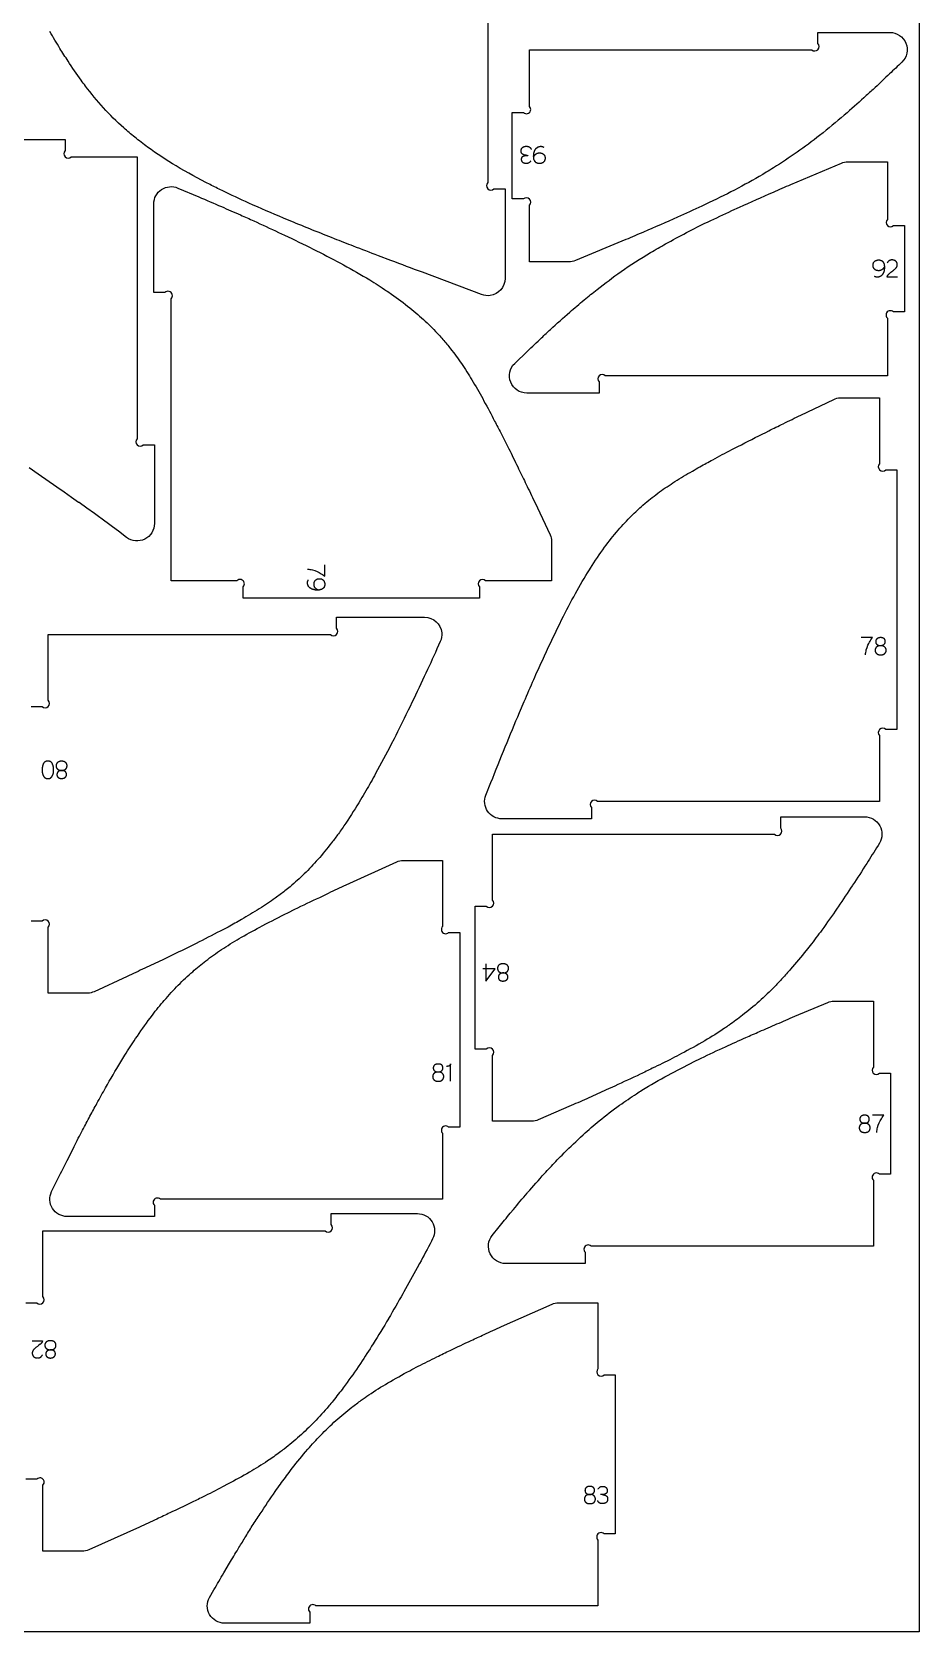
# Model space of a CAD drawing. Header units: millimetres. Extents: x 129 to 4060, y -1224 to 1216.
# Drawn here: x 2089 to 2704, y -1224 to -114 of the extents above; entities that cross this region are included whole.
import ezdxf

# ---------------------------------------------------------------- set-up
doc = ezdxf.new("R2010")
doc.units = ezdxf.units.MM
for name, color, linetype, true_color in [('cnc kesim', 7, 'Continuous', 0xff7300), ('Layer 01', 7, 'Continuous', 0x000000), ('çizim', 7, 'Continuous', 0x0500ff)]:
    doc.layers.add(name, color=color, linetype=linetype, true_color=true_color)

msp = doc.modelspace()

# ---------------------------------------------------------------- linework, layer by layer
at = {"layer": 'cnc kesim'}
for points in [[(2405.2, -22.5), (2405.2, -218.2, 1), (2409.5, -222.5), (2417.2, -222.5), (2417.2, -284.8, -0.374344), (2406.9, -296.7, -0.125253), (2401, -296), (2359.9, -280.5, -0.001109), (2338, -272.3), (2329.3, -269, -0.001224), (2312.1, -262.4, -0.001011), (2298.8, -257.2, -0.004603), (2268.6, -245), (2263.4, -242.9, -0.006524), (2239.4, -232.5, -0.008081), (2220.9, -223.8, -0.003645), (2212.5, -219.6, -0.017192), (2189, -206.7, -0.021793), (2169.2, -193.6, -0.012777), (2160.3, -186.7, -0.012479), (2152.6, -180.3, -0.026914), (2138.6, -166.3, -0.022927), (2126.1, -151.2, -0.005172), (2123.1, -147.2, -0.011747), (2114, -133.9, -0.006205), (2108.4, -125.1, -0.006274), (2101.4, -113.4, -0.004756)], [(1993.8, -188.3), (2111.9, -188.3), (2111.9, -196, 1), (2116.2, -200.3), (2161.9, -200.3), (2161.9, -396, 1), (2166.2, -400.3), (2173.9, -400.3), (2173.9, -454.9, -0.284529), (2167.2, -465.7, -0.286937), (2154.6, -464.5), (2153.7, -463.8), (2148.7, -460), (2148.4, -459.7), (2143, -455.7), (2137.7, -451.8), (2135.2, -450), (2132.3, -447.9), (2127, -444.2), (2121.7, -440.4), (2121.3, -440.2), (2116.5, -436.8), (2111.4, -433.2), (2106.3, -429.7), (2093.3, -420.6), (2087, -416.3)], [(2088.3, -581.9), (2096, -581.9, 1), (2100.3, -577.6), (2100.3, -531.9), (2296, -531.9, 1), (2300.3, -527.6), (2300.3, -519.9), (2361.4, -519.9, -0.38868), (2373.3, -530.8, -0.129722), (2372.3, -536.8), (2370, -542, -0.002596), (2361.2, -561.1), (2360, -563.6, -0.00387), (2350.1, -584.4), (2349.6, -585.4, -0.004435), (2340.2, -604.3), (2338.3, -608, -0.007462), (2327.4, -628.5, -0.005824), (2320.7, -640.4, -0.003099), (2316.9, -646.8, -0.012835), (2306.7, -662.9, -0.007906), (2301.6, -670.2, -0.007685), (2296.9, -676.5, -0.017793), (2287.4, -688.1, -0.01882), (2277.9, -698.1, -0.018794), (2268.1, -707, -0.006571), (2264.5, -709.9, -0.011812), (2257.8, -714.9, -0.015918), (2246.7, -722.4, -0.01163), (2234.3, -729.8, -0.006956), (2225, -735), (2219.6, -737.8, -0.005157), (2202.9, -746.4), (2201.5, -747.1, -0.004071), (2179.3, -757.9), (2179.2, -758, -0.001591), (2167.2, -763.6, -0.001285), (2154.9, -769.4), (2132.1, -779.9, -0.109236), (2127.7, -780.9), (2100.3, -780.9), (2100.3, -735.1, 1), (2096, -730.9), (2088.3, -730.9)], [(2084.6, -995.9), (2092.3, -995.9, 1), (2096.6, -991.6), (2096.6, -945.9), (2292.3, -945.9, 1), (2296.6, -941.6), (2296.6, -933.9), (2356.4, -933.9, -0.564663), (2367, -951.5), (2366.2, -953, -0.002925), (2357.9, -968.6), (2356.3, -971.6, -0.003991), (2347, -988.3), (2346.3, -989.6, -0.005293), (2336.4, -1006.7), (2336.3, -1007, -0.006933), (2325.7, -1024.3, -0.007379), (2316.9, -1037.9), (2315.3, -1040.3, -0.011791), (2305, -1054.8, -0.010538), (2297.9, -1063.9, -0.004434), (2294.9, -1067.5, -0.017126), (2284.8, -1078.7, -0.018076), (2274.6, -1088.5, -0.01795), (2263.9, -1097.4, -0.005031), (2260.8, -1099.7, -0.012481), (2252.5, -1105.6, -0.014789), (2239.8, -1113.5, -0.011615), (2225.2, -1121.6), (2221.2, -1123.7, -0.004794), (2207.3, -1130.8, -0.002382), (2199.1, -1134.8, -0.003066), (2184.7, -1141.7, -0.001539), (2175.6, -1146, -0.002192), (2163.5, -1151.6), (2128.4, -1167.3, -0.106018), (2123.9, -1168.3), (2096.6, -1168.3), (2096.6, -1122.5, 1), (2092.3, -1118.3), (2084.6, -1118.3)]]:
    msp.add_lwpolyline(points, format="xyb", dxfattribs=at)
for points in [[(2684.2, -114, -0.675514), (2692.6, -134.6, -0.001533), (2684, -142.8, -0.002628), (2674.1, -152.1, -0.002092), (2667.9, -157.8, -0.005603), (2654.6, -169.7, -0.010207), (2638, -183.6), (2635.5, -185.5, -0.027634), (2603.5, -208, -0.004233), (2598.5, -211.1, -0.023345), (2558.9, -232.1), (2553.8, -234.5, -0.004659), (2536.8, -242.3, -0.004257), (2513.3, -252.6, -0.001106), (2501.1, -257.8), (2466.1, -272.4, -0.098541), (2461.5, -273.3), (2434.2, -273.3), (2434.2, -233.9, 1), (2430, -229.6), (2422.2, -229.6), (2422.2, -169.6), (2430, -169.6, 1), (2434.2, -165.4), (2434.2, -126), (2630, -126, 1), (2634.2, -121.7), (2634.2, -114)], [(2486.7, -352.3, 1), (2482.5, -356.5), (2482.5, -364.3), (2432.3, -364.3, -0.674153), (2423.9, -343.7), (2432.7, -335.2, -0.003949), (2442.6, -325.9, -0.002148), (2448.7, -320.2, -0.005795), (2462.1, -308.2, -0.00609), (2472.1, -299.7, -0.006776), (2481.2, -292.4, -0.014278), (2497.7, -280, -0.017535), (2518.2, -266.8, -0.007412), (2528.6, -260.8, -0.014992), (2557.8, -245.6, -0.004866), (2574.7, -237.7), (2579.9, -235.3, -0.003941), (2603.4, -224.8, -0.00105), (2615.6, -219.5), (2650.6, -204.7, -0.100213), (2655.2, -203.8), (2682.5, -203.8), (2682.5, -243.8, 1), (2686.7, -248), (2694.5, -248), (2694.5, -308), (2686.7, -308, 1), (2682.5, -312.3), (2682.5, -352.3)], [(2173.5, -233, -0.536866), (2190.2, -222), (2204.7, -228.1, -0.002178), (2220.4, -234.9, -0.001757), (2233.6, -240.7, -0.001474), (2242.8, -244.8, -0.00333), (2260.1, -252.8), (2264.2, -254.7, -0.006405), (2284.1, -264.4, -0.007678), (2303, -274.2), (2305.1, -275.4, -0.011939), (2323.3, -285.8, -0.011312), (2334.9, -293.3, -0.004767), (2338.5, -295.7, -0.016977), (2351.2, -305.2, -0.018881), (2361.9, -314.5, -0.019443), (2371.2, -323.9, -0.012883), (2376.8, -330.3, -0.006026), (2379.4, -333.6, -0.017444), (2387, -343.9, -0.014214), (2394.2, -355.2, -0.009718), (2401.7, -368.1), (2402.6, -369.9, -0.005976), (2410, -383.8, -0.002155), (2414.3, -392, -0.002511), (2419.9, -403, -0.002217), (2426, -415.6, -0.001478), (2431.3, -426.5), (2431.9, -427.7, -0.00138), (2437.8, -440), (2448.5, -462.8, -0.108598), (2449.5, -467.2), (2449.5, -494.6), (2403.7, -494.6, 1), (2399.5, -498.9), (2399.5, -506.6), (2235.5, -506.6), (2235.5, -498.9, 1), (2231.2, -494.6), (2185.5, -494.6), (2185.5, -298.9, 1), (2181.2, -294.6), (2173.5, -294.6)], [(2415.1, -659.9, -0.529911), (2403.9, -643.4), (2407.4, -634.7, -0.002281), (2417.4, -609.9), (2417.4, -609.9, -0.002693), (2427.3, -586), (2430.5, -578.5, -0.003908), (2437.2, -563.1, -0.00304), (2443.1, -550, -0.007627), (2455, -524.9), (2456.7, -521.4, -0.010356), (2466.1, -503.5, -0.013094), (2475.8, -487), (2476.5, -485.8, -0.018198), (2486.3, -471.4, -0.019344), (2495.7, -459.5, -0.020261), (2505, -449.5, -0.016763), (2512.8, -442.2), (2514.5, -440.8, -0.018386), (2524.4, -433, -0.015717), (2535.1, -425.8, -0.0113), (2547.2, -418.5, -0.001969), (2552.4, -415.5, -0.003466), (2561.4, -410.6, -0.003971), (2574.5, -403.6), (2578.8, -401.4, -0.003713), (2598.1, -391.6), (2600.2, -390.5, -0.001672), (2610.2, -385.6, -0.001186), (2622.5, -379.6), (2645.3, -368.7, -0.110569), (2649.7, -367.6), (2677.1, -367.6), (2677.1, -413.4, 1), (2681.4, -417.6), (2689.1, -417.6), (2689.1, -597.9), (2681.4, -597.9, 1), (2677.1, -602.1), (2677.1, -647.9), (2481.4, -647.9, 1), (2477.1, -652.1), (2477.1, -659.9)], [(2604.2, -670.5, 1), (2608.5, -666.3), (2608.5, -658.5), (2666.7, -658.5, -0.587342), (2677, -676.9, -0.002397), (2669.1, -689.4), (2668.2, -690.9, -0.004093), (2658.4, -706), (2658.2, -706.3, -0.004967), (2648.4, -721), (2647.7, -722, -0.00713), (2637, -737.1, -0.0068), (2628.9, -747.9), (2626.2, -751.3, -0.01174), (2615.4, -764.3, -0.0079), (2609.8, -770.6, -0.007727), (2604.6, -776.1, -0.016448), (2593.5, -786.7, -0.017396), (2582, -796.3, -0.012876), (2572.7, -803.1, -0.003909), (2569.6, -805.3, -0.01569), (2555.8, -814, -0.012205), (2539.6, -822.9, -0.00309), (2533.2, -826.3, -0.004876), (2519.4, -833.1, -0.002171), (2511, -837.2, -0.003911), (2493.3, -845.4), (2487.5, -848.1, -0.002558), (2475.4, -853.5, -0.001113), (2463.1, -859), (2440.3, -868.9, -0.102522), (2435.9, -869.8), (2408.5, -869.8), (2408.5, -824.1, 1), (2404.2, -819.8), (2396.5, -819.8), (2396.5, -720.5), (2404.2, -720.5, 1), (2408.5, -716.3), (2408.5, -670.5)], [(2178.1, -924, 1), (2173.9, -928.2), (2173.9, -936), (2113.4, -936, -0.554609), (2102.6, -918.7), (2107, -909.8, -0.002574), (2114.2, -895.4), (2118.2, -887.4, -0.00362), (2124.1, -876, -0.002345), (2129.2, -866.3, -0.002492), (2134, -857.5, -0.003661), (2140, -846.6, -0.007656), (2150.6, -828.7), (2153.5, -823.9, -0.007686), (2160.9, -812.5, -0.012957), (2170.9, -798.2), (2172.5, -796.1, -0.013996), (2180.8, -785.9, -0.017797), (2190.5, -775.3, -0.018584), (2200.5, -766, -0.016159), (2209.6, -758.5), (2210.9, -757.5, -0.016528), (2222, -749.7, -0.013894), (2234.4, -742.1, -0.009591), (2248.8, -734.2), (2249.2, -734, -0.006488), (2266.5, -725.1), (2271.3, -722.7, -0.003705), (2288.6, -714.4), (2294.8, -711.4, -0.002681), (2307, -705.8), (2342.1, -689.8, -0.105498), (2346.5, -688.8), (2373.9, -688.8), (2373.9, -734.6, 1), (2378.1, -738.8), (2385.9, -738.8), (2385.9, -874), (2378.1, -874, 1), (2373.9, -878.2), (2373.9, -924)], [(2417.7, -968.6, -0.287557), (2406.9, -961.8, -0.288505), (2408.3, -949.1), (2413.1, -943.2, -0.004073), (2420.8, -933.7), (2423, -931.1, -0.00527), (2432.6, -919.7), (2432.9, -919.4, -0.006713), (2444.5, -906.2, -0.005694), (2452.4, -897.8, -0.003637), (2456.8, -893.3, -0.011446), (2469.5, -881), (2471.4, -879.2, -0.012858), (2482.6, -869.5, -0.016182), (2496.7, -858.7, -0.012807), (2508.5, -850.7, -0.003481), (2512.2, -848.3, -0.015614), (2530.4, -837.8, -0.009494), (2548.1, -828.6), (2553.2, -826.1, -0.005059), (2570.2, -818.1, -0.002879), (2584.4, -811.7, -0.001514), (2593.7, -807.6, -0.001515), (2605.9, -802.3, -0.001077), (2618.2, -797), (2641.1, -787.3, -0.099687), (2645.4, -786.5), (2672.8, -786.5), (2672.8, -832.2, 1), (2677, -836.5), (2684.8, -836.5), (2684.8, -906.6), (2677, -906.6, 1), (2672.8, -910.8), (2672.8, -956.6), (2477, -956.6, 1), (2472.8, -960.8), (2472.8, -968.6)], [(2286, -1206.3, 1), (2281.7, -1210.6), (2281.7, -1218.3), (2222.6, -1218.3, -0.267193), (2212.2, -1212.3, -0.268236), (2212.2, -1200.4), (2215.2, -1195.1, -0.002108), (2222, -1183.4), (2226, -1176.7, -0.002503), (2232, -1166.7, -0.002256), (2236.7, -1159.1, -0.002817), (2241.8, -1150.8, -0.00307), (2247.3, -1142.4, -0.007908), (2257.8, -1126.8, -0.002927), (2261.3, -1121.8, -0.006616), (2268.3, -1112.4, -0.013145), (2278.8, -1099.4), (2280.4, -1097.5, -0.013807), (2289.2, -1087.9, -0.017449), (2299.9, -1077.6, -0.017636), (2310.9, -1068.4, -0.009715), (2317.5, -1063.5, -0.007759), (2322.7, -1059.8, -0.015253), (2335.9, -1051.5, -0.010651), (2351.1, -1043, -0.002901), (2357, -1039.9, -0.004477), (2369.8, -1033.4, -0.002644), (2379.2, -1028.9, -0.003074), (2393.7, -1022, -0.001508), (2402.7, -1017.9, -0.002363), (2414.8, -1012.4), (2449.9, -996.8, -0.10481), (2454.3, -995.9), (2481.7, -995.9), (2481.7, -1041.6, 1), (2486, -1045.9), (2493.7, -1045.9), (2493.7, -1156.3), (2486, -1156.3, 1), (2481.7, -1160.6), (2481.7, -1206.3)]]:
    msp.add_lwpolyline(points, format="xyb", close=True, dxfattribs=at)
at = {"layer": 'Layer 01'}
msp.add_lwpolyline([(1484.5, 1215.6), (2704.5, 1215.6), (2704.5, -1224.4), (1484.5, -1224.4)], close=True, dxfattribs=at)
at = {"layer": 'çizim'}
msp.add_line((2410.4, -764), (2401.7, -764), dxfattribs=at)
for points in [[(2445, -201.3), (2445, -201.4), (2445, -201.5), (2445, -201.6), (2445, -201.7), (2445, -201.8), (2445, -201.9), (2445, -202), (2444.9, -202.1), (2444.9, -202.2), (2444.9, -202.3), (2444.9, -202.4), (2444.9, -202.5), (2444.8, -202.6), (2444.8, -202.6), (2444.8, -202.7), (2444.7, -202.8), (2444.7, -202.9), (2444.7, -203), (2444.6, -203.1), (2444.6, -203.2), (2444.5, -203.2), (2444.5, -203.3), (2444.4, -203.4), (2444.4, -203.5), (2444.3, -203.5), (2444.3, -203.6), (2444.2, -203.7), (2444.2, -203.7), (2444.1, -203.8), (2444, -203.9), (2444, -204), (2443.9, -204), (2443.8, -204.1), (2443.8, -204.1), (2443.7, -204.2), (2443.6, -204.3), (2443.6, -204.3), (2443.5, -204.4), (2443.4, -204.4), (2443.3, -204.5), (2443.2, -204.5), (2443.2, -204.5), (2443.1, -204.6), (2443, -204.6), (2442.9, -204.7), (2442.8, -204.7), (2442.7, -204.7), (2442.7, -204.8), (2442.6, -204.8), (2442.5, -204.8), (2442.4, -204.9), (2442.3, -204.9), (2442.2, -204.9), (2442.1, -204.9), (2442, -204.9), (2441.9, -205), (2441.8, -205), (2441.7, -205), (2441.6, -205), (2441.5, -205), (2441.4, -205), (2441.3, -205), (2441.2, -205), (2441.1, -205), (2441, -205), (2440.8, -205), (2440.7, -205), (2440.6, -205), (2440.5, -205), (2440.3, -205), (2440.2, -205), (2440.1, -204.9), (2440, -204.9), (2439.9, -204.9), (2439.7, -204.8), (2439.6, -204.8), (2439.5, -204.8), (2439.4, -204.7), (2439.3, -204.7), (2439.2, -204.6), (2439.2, -204.6), (2439.1, -204.6), (2439.1, -204.6), (2439, -204.5), (2439, -204.5), (2438.9, -204.5), (2438.9, -204.5), (2438.9, -204.4), (2438.8, -204.4), (2438.8, -204.4), (2438.7, -204.3), (2438.7, -204.3), (2438.6, -204.3), (2438.6, -204.2), (2438.6, -204.2), (2438.5, -204.2), (2438.5, -204.1), (2438.4, -204.1), (2438.4, -204.1), (2438.4, -204), (2438.3, -204), (2438.3, -203.9), (2438.3, -203.9), (2438.2, -203.9), (2438.2, -203.8), (2438.1, -203.7), (2438, -203.6), (2438, -203.5), (2437.9, -203.4), (2437.9, -203.3), (2437.8, -203.2), (2437.8, -203.1), (2437.7, -203), (2437.7, -202.9), (2437.6, -202.8), (2437.6, -202.7), (2437.5, -202.6), (2437.5, -202.5), (2437.4, -202.4), (2437.4, -202.3), (2437.4, -202.2), (2437.3, -202.1), (2437.3, -202), (2437.3, -201.9), (2437.2, -201.6), (2437.2, -201.4), (2437.1, -201.2), (2437.1, -201), (2437.1, -200.7), (2437.1, -200.5), (2437, -200.2), (2437, -200), (2437, -199.7), (2437.1, -199.5), (2437.1, -199.2), (2437.1, -198.9), (2437.1, -198.6), (2437.2, -198.4), (2437.2, -198.1), (2437.3, -197.9), (2437.3, -197.6), (2437.4, -197.4), (2437.4, -197.2), (2437.5, -196.9), (2437.6, -196.7), (2437.6, -196.6), (2437.6, -196.5), (2437.7, -196.3), (2437.7, -196.2), (2437.8, -196.1), (2437.8, -196), (2437.9, -195.9), (2437.9, -195.8), (2438, -195.7), (2438, -195.6), (2438.1, -195.5), (2438.2, -195.4), (2438.2, -195.3), (2438.3, -195.2), (2438.4, -195.1), (2438.4, -195), (2438.5, -194.9), (2438.6, -194.8), (2438.6, -194.7), (2438.7, -194.6), (2438.8, -194.5), (2438.9, -194.4), (2439, -194.4), (2439, -194.3), (2439.1, -194.2), (2439.2, -194.1), (2439.3, -194), (2439.4, -194), (2439.5, -193.9), (2439.6, -193.8), (2439.7, -193.8), (2439.7, -193.7), (2439.8, -193.6), (2439.9, -193.6), (2440, -193.5), (2440.1, -193.5), (2440.2, -193.4), (2440.3, -193.4), (2440.4, -193.3), (2440.5, -193.3), (2440.6, -193.3), (2440.7, -193.2), (2440.8, -193.2), (2440.9, -193.2), (2441.1, -193.1), (2441.2, -193.1), (2441.3, -193.1), (2441.4, -193.1), (2441.5, -193.1), (2441.6, -193), (2441.7, -193), (2441.8, -193), (2442, -193), (2442.1, -193), (2442.2, -193), (2442.4, -193), (2442.4, -193), (2442.5, -193), (2442.6, -193.1), (2442.6, -193.1), (2442.7, -193.1), (2442.8, -193.1), (2442.8, -193.1), (2442.9, -193.1), (2443, -193.1), (2443, -193.1), (2443.1, -193.2), (2443.1, -193.2), (2443.2, -193.2), (2443.3, -193.2), (2443.3, -193.2), (2443.4, -193.3), (2443.5, -193.3), (2443.5, -193.3), (2443.6, -193.3), (2443.6, -193.4), (2443.7, -193.4), (2443.7, -193.4), (2443.8, -193.5), (2443.9, -193.5), (2443.9, -193.5), (2444, -193.6), (2444, -193.6), (2444.1, -193.6)], [(2672.6, -275.7), (2672.6, -275.6), (2672.6, -275.5), (2672.6, -275.3), (2672.6, -275.2), (2672.6, -275.1), (2672.6, -275), (2672.6, -274.9), (2672.6, -274.8), (2672.6, -274.7), (2672.7, -274.7), (2672.7, -274.6), (2672.7, -274.5), (2672.7, -274.4), (2672.8, -274.3), (2672.8, -274.2), (2672.8, -274.1), (2672.9, -274), (2672.9, -273.9), (2672.9, -273.9), (2673, -273.8), (2673, -273.7), (2673.1, -273.6), (2673.1, -273.5), (2673.2, -273.5), (2673.2, -273.4), (2673.3, -273.3), (2673.3, -273.3), (2673.4, -273.2), (2673.5, -273.1), (2673.5, -273.1), (2673.6, -273), (2673.7, -272.9), (2673.7, -272.9), (2673.8, -272.8), (2673.9, -272.7), (2673.9, -272.7), (2674, -272.6), (2674.1, -272.6), (2674.2, -272.5), (2674.2, -272.5), (2674.3, -272.4), (2674.4, -272.4), (2674.5, -272.3), (2674.6, -272.3), (2674.7, -272.3), (2674.7, -272.2), (2674.8, -272.2), (2674.9, -272.2), (2675, -272.1), (2675.1, -272.1), (2675.2, -272.1), (2675.3, -272.1), (2675.4, -272), (2675.5, -272), (2675.6, -272), (2675.7, -272), (2675.7, -272), (2675.8, -271.9), (2675.9, -271.9), (2676, -271.9), (2676.1, -271.9), (2676.3, -271.9), (2676.4, -271.9), (2676.5, -271.9), (2676.6, -271.9), (2676.7, -271.9), (2676.9, -271.9), (2677, -271.9), (2677.1, -271.9), (2677.2, -272), (2677.4, -272), (2677.5, -272), (2677.6, -272), (2677.7, -272.1), (2677.8, -272.1), (2677.9, -272.1), (2678, -272.2), (2678.1, -272.2), (2678.2, -272.2), (2678.3, -272.3), (2678.4, -272.3), (2678.4, -272.3), (2678.5, -272.4), (2678.5, -272.4), (2678.6, -272.4), (2678.6, -272.5), (2678.7, -272.5), (2678.7, -272.5), (2678.8, -272.5), (2678.8, -272.6), (2678.8, -272.6), (2678.9, -272.6), (2678.9, -272.7), (2679, -272.7), (2679, -272.7), (2679, -272.8), (2679.1, -272.8), (2679.1, -272.8), (2679.2, -272.9), (2679.2, -272.9), (2679.2, -273), (2679.3, -273), (2679.3, -273), (2679.3, -273.1), (2679.4, -273.2), (2679.5, -273.3), (2679.5, -273.4), (2679.6, -273.4), (2679.6, -273.5), (2679.7, -273.6), (2679.8, -273.7), (2679.8, -273.8), (2679.9, -273.9), (2679.9, -274), (2680, -274.1), (2680, -274.2), (2680, -274.3), (2680.1, -274.4), (2680.1, -274.6), (2680.2, -274.7), (2680.2, -274.8), (2680.2, -274.9), (2680.3, -275), (2680.3, -275.1), (2680.3, -275.3), (2680.4, -275.5), (2680.4, -275.8), (2680.5, -276), (2680.5, -276.2), (2680.5, -276.5), (2680.5, -276.7), (2680.5, -276.9), (2680.5, -277.2), (2680.5, -277.5), (2680.5, -277.7), (2680.5, -278), (2680.4, -278.3), (2680.4, -278.6), (2680.4, -278.8), (2680.3, -279), (2680.3, -279.3), (2680.2, -279.5), (2680.2, -279.8), (2680.1, -280), (2680, -280.2), (2680, -280.4), (2679.9, -280.5), (2679.9, -280.6), (2679.8, -280.7), (2679.8, -280.8), (2679.7, -280.9), (2679.7, -281), (2679.6, -281.1), (2679.6, -281.2), (2679.5, -281.3), (2679.5, -281.4), (2679.4, -281.5), (2679.3, -281.6), (2679.3, -281.7), (2679.2, -281.8), (2679.1, -281.9), (2679.1, -282), (2679, -282.1), (2678.9, -282.2), (2678.8, -282.3), (2678.8, -282.4), (2678.7, -282.5), (2678.6, -282.6), (2678.5, -282.7), (2678.4, -282.7), (2678.4, -282.8), (2678.3, -282.9), (2678.2, -283), (2678.1, -283), (2678, -283.1), (2677.9, -283.2), (2677.8, -283.2), (2677.7, -283.3), (2677.6, -283.4), (2677.5, -283.4), (2677.4, -283.5), (2677.3, -283.5), (2677.2, -283.6), (2677.1, -283.6), (2677, -283.6), (2676.9, -283.7), (2676.8, -283.7), (2676.7, -283.7), (2676.6, -283.8), (2676.5, -283.8), (2676.4, -283.8), (2676.3, -283.8), (2676.2, -283.9), (2676.1, -283.9), (2676, -283.9), (2675.8, -283.9), (2675.7, -283.9), (2675.6, -283.9), (2675.5, -283.9), (2675.3, -283.9), (2675.2, -283.9), (2675.1, -283.9), (2675.1, -283.9), (2675, -283.9), (2674.9, -283.9), (2674.9, -283.9), (2674.8, -283.9), (2674.7, -283.8), (2674.7, -283.8), (2674.6, -283.8), (2674.5, -283.8), (2674.5, -283.8), (2674.4, -283.8), (2674.4, -283.7), (2674.3, -283.7), (2674.2, -283.7), (2674.2, -283.7), (2674.1, -283.7), (2674.1, -283.6), (2674, -283.6), (2673.9, -283.6), (2673.9, -283.5), (2673.8, -283.5), (2673.8, -283.5), (2673.7, -283.5), (2673.7, -283.4), (2673.6, -283.4), (2673.6, -283.3), (2673.5, -283.3)], [(2689.6, -283.9), (2682.2, -283.9), (2682.3, -283.7), (2682.3, -283.6), (2682.4, -283.5), (2682.4, -283.4), (2682.4, -283.3), (2682.5, -283.3), (2682.5, -283.2), (2682.5, -283.1), (2682.6, -283), (2682.6, -282.9), (2682.7, -282.8), (2682.7, -282.8), (2682.8, -282.7), (2682.8, -282.6), (2682.9, -282.5), (2682.9, -282.4), (2683, -282.4), (2683, -282.3), (2683.1, -282.2), (2683.1, -282.2), (2683.2, -282.1), (2683.3, -282), (2683.3, -281.9), (2683.4, -281.9), (2683.4, -281.8), (2683.5, -281.7), (2683.6, -281.7), (2683.6, -281.6), (2683.7, -281.5), (2683.9, -281.4), (2685, -280.5), (2685.6, -280), (2686.3, -279.5), (2686.6, -279.3), (2686.9, -279.1), (2687.1, -278.9), (2687.4, -278.6), (2687.7, -278.4), (2687.9, -278.1), (2688.2, -277.9), (2688.4, -277.7), (2688.5, -277.6), (2688.5, -277.5), (2688.6, -277.5), (2688.6, -277.4), (2688.7, -277.3), (2688.7, -277.3), (2688.8, -277.2), (2688.8, -277.1), (2688.9, -277.1), (2688.9, -277), (2689, -276.9), (2689, -276.8), (2689, -276.8), (2689.1, -276.7), (2689.1, -276.6), (2689.1, -276.5), (2689.2, -276.5), (2689.2, -276.4), (2689.2, -276.3), (2689.2, -276.2), (2689.3, -276.2), (2689.3, -276.1), (2689.3, -276), (2689.3, -275.9), (2689.3, -275.8), (2689.3, -275.7), (2689.3, -275.6), (2689.4, -275.6), (2689.4, -275.5), (2689.4, -275.4), (2689.4, -275.3), (2689.4, -275.2), (2689.4, -275.1), (2689.4, -275), (2689.4, -274.9), (2689.4, -274.8), (2689.3, -274.7), (2689.3, -274.6), (2689.3, -274.5), (2689.3, -274.4), (2689.3, -274.4), (2689.3, -274.3), (2689.3, -274.2), (2689.2, -274.1), (2689.2, -274), (2689.2, -273.9), (2689.1, -273.9), (2689.1, -273.8), (2689.1, -273.7), (2689.1, -273.6), (2689, -273.6), (2689, -273.5), (2688.9, -273.4), (2688.9, -273.4), (2688.8, -273.3), (2688.8, -273.2), (2688.8, -273.2), (2688.7, -273.1), (2688.7, -273), (2688.6, -273), (2688.5, -272.9), (2688.5, -272.9), (2688.4, -272.8), (2688.4, -272.8), (2688.3, -272.7), (2688.2, -272.7), (2688.2, -272.6), (2688.1, -272.6), (2688, -272.5), (2688, -272.5), (2687.9, -272.4), (2687.8, -272.4), (2687.7, -272.3), (2687.7, -272.3), (2687.6, -272.3), (2687.5, -272.2), (2687.4, -272.2), (2687.4, -272.2), (2687.3, -272.1), (2687.2, -272.1), (2687.1, -272.1), (2687.1, -272.1), (2687, -272.1), (2686.9, -272), (2686.8, -272), (2686.7, -272), (2686.6, -272), (2686.5, -272), (2686.5, -272), (2686.4, -271.9), (2686.3, -271.9), (2686.2, -271.9), (2686.1, -271.9), (2686, -271.9), (2685.8, -271.9), (2685.7, -271.9), (2685.5, -271.9), (2685.4, -271.9), (2685.2, -271.9), (2685.1, -272), (2685, -272), (2684.8, -272), (2684.7, -272), (2684.6, -272.1), (2684.5, -272.1), (2684.5, -272.1), (2684.4, -272.1), (2684.3, -272.2), (2684.3, -272.2), (2684.2, -272.2), (2684.2, -272.2), (2684.1, -272.2), (2684, -272.3), (2684, -272.3), (2683.9, -272.3), (2683.9, -272.4), (2683.8, -272.4), (2683.8, -272.4), (2683.7, -272.5), (2683.7, -272.5), (2683.6, -272.5), (2683.6, -272.6), (2683.5, -272.6), (2683.5, -272.6), (2683.4, -272.7), (2683.4, -272.7), (2683.3, -272.7), (2683.3, -272.8), (2683.2, -272.8), (2683.2, -272.9), (2683.1, -272.9), (2683.1, -273), (2683.1, -273), (2683, -273.1), (2683, -273.1), (2682.9, -273.2), (2682.8, -273.3), (2682.8, -273.4), (2682.7, -273.5), (2682.6, -273.6), (2682.5, -273.7), (2682.5, -273.8), (2682.4, -274)], [(2288.4, -493.2), (2288.5, -493.2), (2288.6, -493.2), (2288.7, -493.2), (2288.8, -493.2), (2288.9, -493.2), (2289, -493.2), (2289.1, -493.2), (2289.2, -493.2), (2289.3, -493.3), (2289.4, -493.3), (2289.5, -493.3), (2289.6, -493.3), (2289.7, -493.4), (2289.8, -493.4), (2289.8, -493.4), (2289.9, -493.4), (2290, -493.5), (2290.1, -493.5), (2290.2, -493.6), (2290.3, -493.6), (2290.3, -493.6), (2290.4, -493.7), (2290.5, -493.7), (2290.6, -493.8), (2290.6, -493.8), (2290.7, -493.9), (2290.8, -494), (2290.9, -494), (2290.9, -494.1), (2291, -494.1), (2291.1, -494.2), (2291.1, -494.3), (2291.2, -494.3), (2291.2, -494.4), (2291.3, -494.5), (2291.4, -494.6), (2291.4, -494.6), (2291.5, -494.7), (2291.5, -494.8), (2291.6, -494.9), (2291.6, -494.9), (2291.7, -495), (2291.7, -495.1), (2291.7, -495.2), (2291.8, -495.3), (2291.8, -495.4), (2291.8, -495.4), (2291.9, -495.5), (2291.9, -495.6), (2291.9, -495.7), (2292, -495.8), (2292, -495.9), (2292, -496), (2292, -496.1), (2292, -496.2), (2292.1, -496.3), (2292.1, -496.4), (2292.1, -496.5), (2292.1, -496.6), (2292.1, -496.7), (2292.1, -496.8), (2292.1, -496.9), (2292.1, -497), (2292.1, -497.1), (2292.1, -497.2), (2292.1, -497.3), (2292.1, -497.5), (2292.1, -497.6), (2292.1, -497.7), (2292.1, -497.9), (2292.1, -498), (2292, -498.1), (2292, -498.2), (2292, -498.3), (2291.9, -498.4), (2291.9, -498.5), (2291.9, -498.7), (2291.8, -498.8), (2291.8, -498.9), (2291.7, -499), (2291.7, -499), (2291.7, -499.1), (2291.7, -499.1), (2291.6, -499.1), (2291.6, -499.2), (2291.6, -499.2), (2291.6, -499.3), (2291.5, -499.3), (2291.5, -499.4), (2291.5, -499.4), (2291.4, -499.5), (2291.4, -499.5), (2291.4, -499.5), (2291.3, -499.6), (2291.3, -499.6), (2291.3, -499.7), (2291.2, -499.7), (2291.2, -499.7), (2291.2, -499.8), (2291.1, -499.8), (2291.1, -499.8), (2291, -499.9), (2291, -499.9), (2291, -500), (2290.9, -500), (2290.8, -500.1), (2290.7, -500.1), (2290.6, -500.2), (2290.5, -500.3), (2290.4, -500.3), (2290.3, -500.4), (2290.2, -500.4), (2290.1, -500.5), (2290, -500.5), (2289.9, -500.6), (2289.8, -500.6), (2289.7, -500.7), (2289.6, -500.7), (2289.5, -500.7), (2289.4, -500.8), (2289.3, -500.8), (2289.2, -500.8), (2289.1, -500.9), (2289, -500.9), (2288.7, -501), (2288.5, -501), (2288.3, -501.1), (2288.1, -501.1), (2287.8, -501.1), (2287.6, -501.1), (2287.3, -501.1), (2287.1, -501.1), (2286.9, -501.1), (2286.6, -501.1), (2286.3, -501.1), (2286, -501.1), (2285.7, -501.1), (2285.5, -501), (2285.2, -501), (2285, -500.9), (2284.7, -500.9), (2284.5, -500.8), (2284.3, -500.8), (2284, -500.7), (2283.8, -500.6), (2283.7, -500.6), (2283.6, -500.5), (2283.5, -500.5), (2283.3, -500.5), (2283.2, -500.4), (2283.1, -500.4), (2283, -500.3), (2282.9, -500.3), (2282.8, -500.2), (2282.7, -500.1), (2282.6, -500.1), (2282.5, -500), (2282.4, -500), (2282.3, -499.9), (2282.2, -499.8), (2282.1, -499.8), (2282, -499.7), (2281.9, -499.6), (2281.8, -499.5), (2281.7, -499.5), (2281.6, -499.4), (2281.6, -499.3), (2281.5, -499.2), (2281.4, -499.1), (2281.3, -499.1), (2281.2, -499), (2281.1, -498.9), (2281.1, -498.8), (2281, -498.7), (2280.9, -498.6), (2280.9, -498.5), (2280.8, -498.4), (2280.7, -498.3), (2280.7, -498.3), (2280.6, -498.2), (2280.6, -498.1), (2280.5, -498), (2280.5, -497.9), (2280.4, -497.8), (2280.4, -497.7), (2280.4, -497.6), (2280.3, -497.5), (2280.3, -497.3), (2280.3, -497.2), (2280.2, -497.1), (2280.2, -497), (2280.2, -496.9), (2280.2, -496.8), (2280.2, -496.7), (2280.2, -496.6), (2280.1, -496.5), (2280.1, -496.3), (2280.1, -496.2), (2280.1, -496.1), (2280.1, -496), (2280.1, -495.8), (2280.1, -495.8), (2280.2, -495.7), (2280.2, -495.6), (2280.2, -495.6), (2280.2, -495.5), (2280.2, -495.4), (2280.2, -495.4), (2280.2, -495.3), (2280.2, -495.2), (2280.2, -495.2), (2280.3, -495.1), (2280.3, -495), (2280.3, -495), (2280.3, -494.9), (2280.3, -494.9), (2280.4, -494.8), (2280.4, -494.7), (2280.4, -494.7), (2280.4, -494.6), (2280.5, -494.6), (2280.5, -494.5), (2280.5, -494.4), (2280.6, -494.4), (2280.6, -494.3), (2280.6, -494.3), (2280.7, -494.2), (2280.7, -494.2), (2280.7, -494.1)], [(2404, -760.5), (2404, -772.5), (2410.4, -764)], [(2379.4, -842.1), (2379.4, -830), (2379.4, -830.1), (2379.4, -830.2), (2379.4, -830.2), (2379.4, -830.3), (2379.4, -830.3), (2379.4, -830.4), (2379.4, -830.4), (2379.3, -830.5), (2379.3, -830.5), (2379.3, -830.6), (2379.3, -830.6), (2379.3, -830.6), (2379.3, -830.7), (2379.2, -830.7), (2379.2, -830.7), (2379.2, -830.7), (2379.2, -830.8), (2379.2, -830.8), (2379.2, -830.8), (2379.2, -830.8), (2379.1, -830.9), (2379.1, -830.9), (2379.1, -830.9), (2379.1, -830.9), (2379.1, -830.9), (2379.1, -831), (2379, -831), (2379, -831), (2379, -831), (2379, -831), (2379, -831.1), (2378.9, -831.1), (2378.9, -831.1), (2378.9, -831.1), (2378.8, -831.2), (2378.8, -831.2), (2378.7, -831.2), (2378.7, -831.3), (2378.6, -831.3), (2378.6, -831.3), (2378.5, -831.4), (2378.5, -831.4), (2378.4, -831.4), (2378.3, -831.5), (2378.2, -831.5), (2378.1, -831.5), (2377.9, -831.6), (2377.8, -831.6), (2377.7, -831.6), (2377.6, -831.7), (2377.5, -831.7), (2377.4, -831.7), (2377.3, -831.7), (2377.2, -831.8), (2377.1, -831.8), (2377, -831.8), (2376.9, -831.8), (2376.8, -831.8), (2376.7, -831.8)], [(2089, -1022.2), (2096.3, -1022.2), (2096.3, -1022.4), (2096.2, -1022.5), (2096.2, -1022.5), (2096.2, -1022.6), (2096.1, -1022.7), (2096.1, -1022.8), (2096.1, -1022.9), (2096, -1023), (2096, -1023.1), (2095.9, -1023.1), (2095.9, -1023.2), (2095.8, -1023.3), (2095.8, -1023.4), (2095.8, -1023.5), (2095.7, -1023.5), (2095.7, -1023.6), (2095.6, -1023.7), (2095.5, -1023.8), (2095.5, -1023.8), (2095.4, -1023.9), (2095.4, -1024), (2095.3, -1024.1), (2095.3, -1024.1), (2095.2, -1024.2), (2095.1, -1024.3), (2095.1, -1024.3), (2095, -1024.4), (2094.9, -1024.5), (2094.9, -1024.5), (2094.7, -1024.6), (2093.5, -1025.6), (2092.9, -1026.1), (2092.3, -1026.5), (2092, -1026.7), (2091.7, -1027), (2091.4, -1027.2), (2091.2, -1027.4), (2090.9, -1027.7), (2090.6, -1027.9), (2090.4, -1028.2), (2090.1, -1028.4), (2090.1, -1028.5), (2090, -1028.5), (2090, -1028.6), (2089.9, -1028.7), (2089.9, -1028.7), (2089.8, -1028.8), (2089.8, -1028.9), (2089.7, -1028.9), (2089.7, -1029), (2089.6, -1029.1), (2089.6, -1029.1), (2089.6, -1029.2), (2089.5, -1029.3), (2089.5, -1029.4), (2089.5, -1029.4), (2089.4, -1029.5), (2089.4, -1029.6), (2089.4, -1029.7), (2089.4, -1029.8), (2089.3, -1029.8), (2089.3, -1029.9), (2089.3, -1030), (2089.3, -1030.1), (2089.3, -1030.2), (2089.2, -1030.2), (2089.2, -1030.3), (2089.2, -1030.4), (2089.2, -1030.5), (2089.2, -1030.6), (2089.2, -1030.7), (2089.2, -1030.8), (2089.2, -1030.9), (2089.2, -1031), (2089.2, -1031.1), (2089.2, -1031.2), (2089.2, -1031.3), (2089.2, -1031.3), (2089.2, -1031.4), (2089.2, -1031.5), (2089.3, -1031.6), (2089.3, -1031.7), (2089.3, -1031.8), (2089.3, -1031.9), (2089.3, -1032), (2089.4, -1032), (2089.4, -1032.1), (2089.4, -1032.2), (2089.5, -1032.3), (2089.5, -1032.4), (2089.5, -1032.4), (2089.6, -1032.5), (2089.6, -1032.6), (2089.6, -1032.6), (2089.7, -1032.7), (2089.7, -1032.8), (2089.8, -1032.8), (2089.8, -1032.9), (2089.9, -1033), (2089.9, -1033), (2090, -1033.1), (2090, -1033.1), (2090.1, -1033.2), (2090.1, -1033.3), (2090.2, -1033.3), (2090.3, -1033.4), (2090.3, -1033.4), (2090.4, -1033.5), (2090.5, -1033.5), (2090.5, -1033.6), (2090.6, -1033.6), (2090.7, -1033.6), (2090.7, -1033.7), (2090.8, -1033.7), (2090.9, -1033.8), (2091, -1033.8), (2091, -1033.8), (2091.1, -1033.9), (2091.2, -1033.9), (2091.3, -1033.9), (2091.4, -1033.9), (2091.4, -1034), (2091.5, -1034), (2091.6, -1034), (2091.7, -1034), (2091.8, -1034.1), (2091.9, -1034.1), (2091.9, -1034.1), (2092, -1034.1), (2092.1, -1034.1), (2092.2, -1034.1), (2092.3, -1034.1), (2092.4, -1034.1), (2092.5, -1034.1), (2092.6, -1034.1), (2092.8, -1034.2), (2092.9, -1034.2), (2093.1, -1034.1), (2093.2, -1034.1), (2093.3, -1034.1), (2093.5, -1034.1), (2093.6, -1034.1), (2093.7, -1034.1), (2093.9, -1034), (2094, -1034), (2094.1, -1034), (2094.1, -1034), (2094.2, -1033.9), (2094.2, -1033.9), (2094.3, -1033.9), (2094.4, -1033.9), (2094.4, -1033.8), (2094.5, -1033.8), (2094.5, -1033.8), (2094.6, -1033.8), (2094.6, -1033.7), (2094.7, -1033.7), (2094.7, -1033.7), (2094.8, -1033.6), (2094.8, -1033.6), (2094.9, -1033.6), (2095, -1033.5), (2095, -1033.5), (2095.1, -1033.5), (2095.1, -1033.4), (2095.2, -1033.4), (2095.2, -1033.4), (2095.2, -1033.3), (2095.3, -1033.3), (2095.3, -1033.2), (2095.4, -1033.2), (2095.4, -1033.1), (2095.5, -1033.1), (2095.5, -1033.1), (2095.6, -1033), (2095.6, -1033), (2095.6, -1032.9), (2095.7, -1032.8), (2095.8, -1032.7), (2095.9, -1032.6), (2096, -1032.5), (2096, -1032.4), (2096.1, -1032.2), (2096.2, -1032.1)]]:
    msp.add_lwpolyline(points, dxfattribs=at)
for points in [[(2280.1, -486.5, -0.024846), (2283.6, -487.1), (2285.2, -487.6), (2286.8, -488.3), (2288.2, -488.9, -0.047754), (2291.2, -490.8), (2292.1, -491.5), (2292.1, -483.6)], [(2667.3, -546.1, -0.024846), (2667.9, -542.6), (2668.4, -541), (2669, -539.4), (2669.6, -538.1, -0.047754), (2671.5, -535), (2672.2, -534.1), (2664.4, -534.1)], [(2675.1, -877.6, -0.024846), (2675.7, -874.2), (2676.2, -872.6), (2676.9, -870.9), (2677.5, -869.6, -0.047754), (2679.4, -866.6), (2680.1, -865.6), (2672.2, -865.6)]]:
    msp.add_lwpolyline(points, format="xyb", dxfattribs=at)
for points, knots in [([(2432.2, -199.3), (2430.8, -199.3), (2429.6, -198.6), (2428.4, -198), (2428.4, -196.4), (2428.4, -194.6), (2429.4, -193.8), (2430.4, -193), (2432.1, -193), (2434.6, -193), (2435.5, -195.3)], [0, 0, 0, 1, 1, 2, 2, 3, 3, 4, 4, 5, 5, 5]), ([(2435.1, -203.1), (2434.1, -205), (2431.8, -205), (2430.4, -205), (2429.6, -204.3), (2428.7, -203.5), (2428.7, -202.1), (2428.7, -201), (2429.2, -200.4), (2429.7, -199.8), (2430.4, -199.6), (2431, -199.4), (2431.8, -199.4), (2432.6, -199.3), (2433.3, -199.3)], [0, 0, 0, 1, 1, 2, 2, 3, 3, 4, 4, 5, 5, 6, 6, 7, 7, 7]), ([(2437.1, -200.6), (2437.5, -199.4), (2438.5, -198.5), (2439.5, -197.6), (2441.1, -197.6), (2442.8, -197.6), (2443.9, -198.5), (2445, -199.5), (2445, -201.3)], [0, 0, 0, 1, 1, 2, 2, 3, 3, 4, 4, 4]), ([(2680.5, -276.4), (2680.1, -277.5), (2679.1, -278.4), (2678.1, -279.4), (2676.5, -279.4), (2674.7, -279.4), (2673.7, -278.4), (2672.6, -277.4), (2672.6, -275.7)], [0, 0, 0, 1, 1, 2, 2, 3, 3, 4, 4, 4]), ([(2287.7, -501.1), (2286.5, -500.7), (2285.6, -499.7), (2284.7, -498.7), (2284.7, -497.1), (2284.7, -495.4), (2285.6, -494.3), (2286.6, -493.2), (2288.4, -493.2)], [0, 0, 0, 1, 1, 2, 2, 3, 3, 4, 4, 4]), ([(2677.8, -539.7), (2679.6, -539.7), (2680.6, -540.6), (2681.7, -541.4), (2681.7, -542.9), (2681.7, -544.3), (2680.6, -545.2), (2679.6, -546.1), (2677.8, -546.1), (2676.1, -546.1), (2675.1, -545.2), (2674, -544.3), (2674, -542.9), (2674, -541.4), (2675.1, -540.6), (2676.1, -539.7), (2677.8, -539.7)], [0, 0, 0, 1, 1, 2, 2, 3, 3, 4, 4, 5, 5, 6, 6, 7, 7, 8, 8, 8]), ([(2677.9, -534.1), (2679.2, -534.1), (2680.1, -534.7), (2681.1, -535.4), (2681.1, -536.8), (2681.1, -538.2), (2680, -538.9), (2679, -539.6), (2677.7, -539.6), (2676.5, -539.6), (2675.5, -539), (2674.4, -538.3), (2674.4, -536.9), (2674.4, -535.4), (2675.5, -534.8), (2676.5, -534.1), (2677.9, -534.1)], [0, 0, 0, 1, 1, 2, 2, 3, 3, 4, 4, 5, 5, 6, 6, 7, 7, 8, 8, 8]), ([(2100, -632), (2098.8, -632), (2098, -631.4), (2097.2, -630.8), (2096.8, -629.9), (2096.3, -628.9), (2096.1, -627.8), (2096, -626.7), (2096, -625.8), (2096, -623.8), (2096.8, -621.8), (2097.6, -619.8), (2100, -619.8), (2102.4, -619.8), (2103.2, -621.8), (2104, -623.8), (2104, -625.8), (2104, -626.8), (2103.9, -627.8), (2103.7, -628.9), (2103.2, -629.9), (2102.8, -630.8), (2102, -631.4), (2101.2, -632), (2100, -632)], [0, 0, 0, 1, 1, 2, 2, 3, 3, 4, 4, 5, 5, 6, 6, 7, 7, 8, 8, 9, 9, 10, 10, 11, 11, 12, 12, 12]), ([(2109.5, -626.3), (2107.8, -626.3), (2106.7, -625.4), (2105.7, -624.5), (2105.7, -623.1), (2105.7, -621.6), (2106.7, -620.8), (2107.8, -619.9), (2109.5, -619.9), (2111.2, -619.9), (2112.3, -620.8), (2113.3, -621.6), (2113.3, -623.1), (2113.3, -624.5), (2112.3, -625.4), (2111.2, -626.3), (2109.5, -626.3)], [0, 0, 0, 1, 1, 2, 2, 3, 3, 4, 4, 5, 5, 6, 6, 7, 7, 8, 8, 8]), ([(2109.4, -631.9), (2108.1, -631.9), (2107.2, -631.2), (2106.3, -630.6), (2106.3, -629.2), (2106.3, -627.7), (2107.3, -627), (2108.3, -626.3), (2109.6, -626.3), (2110.8, -626.3), (2111.9, -627), (2112.9, -627.6), (2112.9, -629.1), (2112.9, -630.6), (2111.9, -631.2), (2110.8, -631.9), (2109.4, -631.9)], [0, 0, 0, 1, 1, 2, 2, 3, 3, 4, 4, 5, 5, 6, 6, 7, 7, 8, 8, 8]), ([(2415.8, -766.9), (2414.1, -766.9), (2413, -766), (2412, -765.1), (2412, -763.7), (2412, -762.2), (2413, -761.4), (2414.1, -760.5), (2415.8, -760.5), (2417.5, -760.5), (2418.6, -761.4), (2419.7, -762.2), (2419.7, -763.7), (2419.7, -765.1), (2418.6, -766), (2417.5, -766.9), (2415.8, -766.9)], [0, 0, 0, 1, 1, 2, 2, 3, 3, 4, 4, 5, 5, 6, 6, 7, 7, 8, 8, 8]), ([(2415.8, -772.5), (2414.4, -772.5), (2413.5, -771.8), (2412.6, -771.2), (2412.6, -769.8), (2412.6, -768.3), (2413.6, -767.6), (2414.6, -766.9), (2415.9, -766.9), (2417.2, -766.9), (2418.2, -767.6), (2419.2, -768.2), (2419.2, -769.7), (2419.2, -771.1), (2418.2, -771.8), (2417.1, -772.5), (2415.8, -772.5)], [0, 0, 0, 1, 1, 2, 2, 3, 3, 4, 4, 5, 5, 6, 6, 7, 7, 8, 8, 8]), ([(2370.9, -830.1), (2372.2, -830.1), (2373.2, -830.7), (2374.1, -831.4), (2374.1, -832.8), (2374.1, -834.2), (2373.1, -834.9), (2372, -835.6), (2370.8, -835.6), (2369.5, -835.6), (2368.5, -835), (2367.4, -834.3), (2367.4, -832.9), (2367.4, -831.4), (2368.5, -830.7), (2369.6, -830.1), (2370.9, -830.1)], [0, 0, 0, 1, 1, 2, 2, 3, 3, 4, 4, 5, 5, 6, 6, 7, 7, 8, 8, 8]), ([(2370.9, -835.7), (2372.6, -835.7), (2373.6, -836.5), (2374.7, -837.4), (2374.7, -838.9), (2374.7, -840.3), (2373.6, -841.2), (2372.6, -842.1), (2370.9, -842.1), (2369.1, -842.1), (2368.1, -841.2), (2367, -840.3), (2367, -838.9), (2367, -837.4), (2368.1, -836.5), (2369.1, -835.7), (2370.9, -835.7)], [0, 0, 0, 1, 1, 2, 2, 3, 3, 4, 4, 5, 5, 6, 6, 7, 7, 8, 8, 8]), ([(2666.8, -865.6), (2668.2, -865.6), (2669.1, -866.3), (2670, -867), (2670, -868.3), (2670, -869.8), (2669, -870.5), (2668, -871.2), (2666.7, -871.2), (2665.4, -871.2), (2664.4, -870.5), (2663.4, -869.9), (2663.4, -868.4), (2663.4, -867), (2664.4, -866.3), (2665.5, -865.6), (2666.8, -865.6)], [0, 0, 0, 1, 1, 2, 2, 3, 3, 4, 4, 5, 5, 6, 6, 7, 7, 8, 8, 8]), ([(2666.8, -871.2), (2668.5, -871.2), (2669.6, -872.1), (2670.6, -873), (2670.6, -874.4), (2670.6, -875.9), (2669.6, -876.8), (2668.5, -877.6), (2666.8, -877.6), (2665.1, -877.6), (2664, -876.8), (2663, -875.9), (2663, -874.4), (2663, -873), (2664, -872.1), (2665.1, -871.2), (2666.8, -871.2)], [0, 0, 0, 1, 1, 2, 2, 3, 3, 4, 4, 5, 5, 6, 6, 7, 7, 8, 8, 8]), ([(2101.8, -1028.5), (2100.1, -1028.5), (2099, -1027.7), (2097.9, -1026.8), (2097.9, -1025.3), (2097.9, -1023.9), (2099, -1023), (2100.1, -1022.2), (2101.8, -1022.2), (2103.5, -1022.2), (2104.6, -1023), (2105.6, -1023.9), (2105.6, -1025.3), (2105.6, -1026.8), (2104.6, -1027.7), (2103.5, -1028.5), (2101.8, -1028.5)], [0, 0, 0, 1, 1, 2, 2, 3, 3, 4, 4, 5, 5, 6, 6, 7, 7, 8, 8, 8]), ([(2101.7, -1034.2), (2100.4, -1034.2), (2099.5, -1033.5), (2098.5, -1032.8), (2098.5, -1031.4), (2098.5, -1030), (2099.6, -1029.3), (2100.6, -1028.6), (2101.9, -1028.6), (2103.1, -1028.6), (2104.2, -1029.2), (2105.2, -1029.9), (2105.2, -1031.3), (2105.2, -1032.8), (2104.1, -1033.5), (2103.1, -1034.2), (2101.7, -1034.2)], [0, 0, 0, 1, 1, 2, 2, 3, 3, 4, 4, 5, 5, 6, 6, 7, 7, 8, 8, 8]), ([(2476.1, -1128.9), (2477.8, -1128.9), (2478.9, -1129.8), (2479.9, -1130.7), (2479.9, -1132.1), (2479.9, -1133.6), (2478.9, -1134.5), (2477.8, -1135.3), (2476.1, -1135.3), (2474.4, -1135.3), (2473.3, -1134.5), (2472.3, -1133.6), (2472.3, -1132.1), (2472.3, -1130.7), (2473.3, -1129.8), (2474.4, -1128.9), (2476.1, -1128.9)], [0, 0, 0, 1, 1, 2, 2, 3, 3, 4, 4, 5, 5, 6, 6, 7, 7, 8, 8, 8]), ([(2476.1, -1123.3), (2477.5, -1123.3), (2478.4, -1124), (2479.3, -1124.7), (2479.3, -1126), (2479.3, -1127.5), (2478.3, -1128.2), (2477.3, -1128.9), (2476, -1128.9), (2474.7, -1128.9), (2473.7, -1128.2), (2472.7, -1127.6), (2472.7, -1126.1), (2472.7, -1124.7), (2473.7, -1124), (2474.8, -1123.3), (2476.1, -1123.3)], [0, 0, 0, 1, 1, 2, 2, 3, 3, 4, 4, 5, 5, 6, 6, 7, 7, 8, 8, 8]), ([(2484.7, -1129), (2486.1, -1129.1), (2487.2, -1129.7), (2488.4, -1130.3), (2488.4, -1131.9), (2488.4, -1133.7), (2487.4, -1134.5), (2486.4, -1135.3), (2484.7, -1135.3), (2482.3, -1135.3), (2481.4, -1133)], [0, 0, 0, 1, 1, 2, 2, 3, 3, 4, 4, 5, 5, 5]), ([(2481.8, -1125.3), (2482.8, -1123.3), (2485.1, -1123.3), (2486.4, -1123.3), (2487.3, -1124.1), (2488.1, -1124.8), (2488.1, -1126.2), (2488.1, -1127.3), (2487.7, -1127.9), (2487.2, -1128.5), (2486.5, -1128.7), (2485.8, -1129), (2485, -1129), (2484.2, -1129), (2483.5, -1129)], [0, 0, 0, 1, 1, 2, 2, 3, 3, 4, 4, 5, 5, 6, 6, 7, 7, 7])]:
    msp.add_open_spline(points, degree=2, knots=knots, dxfattribs=at)

doc.saveas('drawing.dxf')
